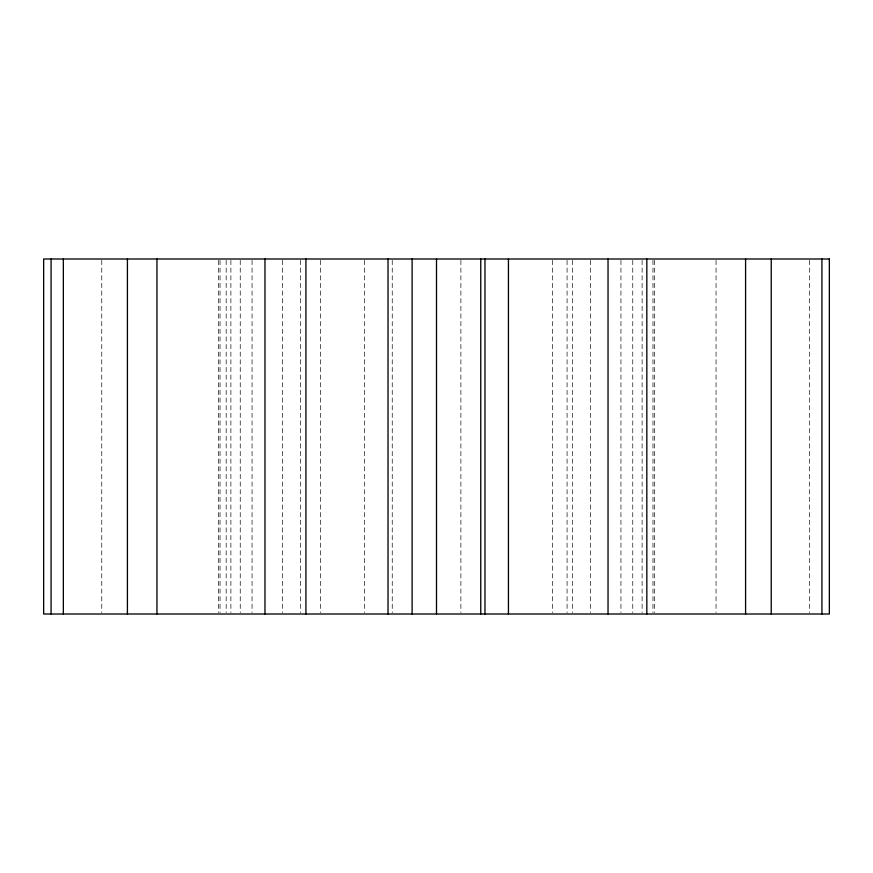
<?xml version="1.0" encoding="UTF-8"?>
<svg xmlns="http://www.w3.org/2000/svg" width="873" height="873" viewBox="0 0 873 873"><rect width="100%" height="100%" fill="white"/><g stroke="black" fill="none" stroke-linecap="round" stroke-linejoin="round"><path stroke-width="0.65" stroke-dasharray="4.37 3.27" d="M809.653 260.361L809.653 612.639M716.046 260.361L716.046 612.639M654.335 260.361L654.335 612.639M652.971 260.361L652.971 612.639M642.113 260.361L642.113 612.639M632.761 260.361L632.761 612.639M620.943 260.361L620.943 612.639M590.53 260.361L590.53 612.639M572.317 260.361L572.317 612.639M567.068 260.361L567.068 612.639M552.391 260.361L552.391 612.639M460.889 260.361L460.889 612.639M392.239 260.361L392.239 612.639M364.554 260.361L364.554 612.639M320.609 260.361L320.609 612.639M300.683 260.361L300.683 612.639M282.47 260.361L282.47 612.639M252.057 260.361L252.057 612.639M240.239 260.361L240.239 612.639M230.887 260.361L230.887 612.639M226.172 260.361L226.172 612.639M220.029 260.361L220.029 612.639M218.665 260.361L218.665 612.639M101.759 260.361L101.759 612.639"/><path stroke-width="1.31" d="M821.919 258.997L821.919 614.003M771.241 258.997L771.241 614.003M745.586 258.997L745.586 614.003M646.828 258.997L646.828 614.003M608.034 258.997L608.034 614.003M508.446 258.997L508.446 614.003M484.973 258.997L484.973 614.003M480.761 258.997L480.761 614.003M436.5 258.997L436.5 614.003M412.111 258.997L412.111 614.003M388.027 258.997L388.027 614.003M305.932 258.997L305.932 614.003M264.966 258.997L264.966 614.003M156.954 258.997L156.954 614.003M127.414 258.997L127.414 614.003M63.347 258.997L63.347 614.003M51.081 258.997L51.081 614.003M829.35 258.997L43.65 258.997L43.65 614.003L829.35 614.003L829.35 258.997"/></g></svg>
